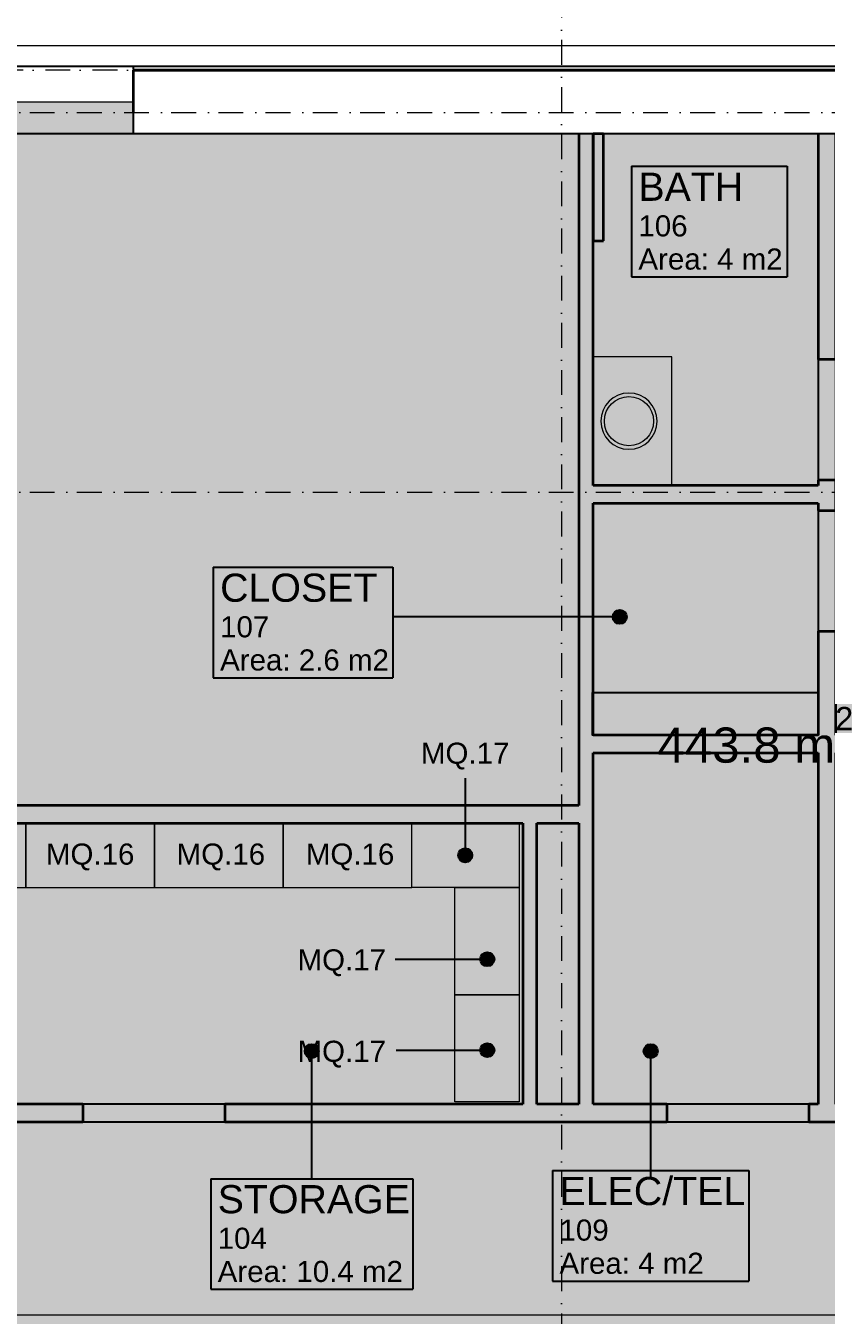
# Model space of a CAD drawing. Header units: millimetres. Extents: x -14278 to 101596, y -22378 to 34603.
# Drawn here: x 12394 to 18081, y 6700 to 15865 of the extents above; entities that cross this region are included whole.
import ezdxf
from ezdxf.enums import TextEntityAlignment as Align

# ---------------------------------------------------------------- set-up
doc = ezdxf.new("R2010")
doc.units = ezdxf.units.MM
doc.header["$MEASUREMENT"] = 0
doc.linetypes.add('Dot & Dashed', pattern=[335.138881, 176.388884, -88.194442, 0, -70.555556])
for name, color, linetype in [('A-Ee_40_20-M_GeneralFFAndEInternalFixed', 7, 'Continuous'), ('A-Zz_20_10_90-T_TextFFEInternal', 7, 'Continuous'), ('A-Zz_50_90_00-M_GrossInternal', 7, 'Continuous'), ('NewA-Ee_25_10-M_WallsExternal', 7, 'Continuous'), ('NewA-Ee_25_10-M_WallsInternal', 7, 'Continuous'), ('NewA-Ee_30_40-M_Floors', 7, 'Continuous'), ('NewA-Ee_30_60-M_Pavements', 7, 'Continuous'), ('NewA-Ee_40_20-M_GeneralFFAndEInternalFixed', 7, 'Continuous'), ('NewA-Ee_40_20-M_GeneralFFAndEInternalSanitary', 7, 'Continuous'), ('NewA-SL-M_SpacesExternal', 7, 'Continuous'), ('NewA-SL-M_SpacesInternal', 7, 'Continuous'), ('NewA-Ss_30_25-M_CeilingAndSoffitSystems', 7, 'Continuous'), ('NewA-Zz_20_10_90-T_TextFFEInternal', 7, 'Continuous'), ('NewA-Zz_35_40_80-M_GridStructural', 7, 'Continuous'), ('NewA-Zz_50_10_70-P_BoundarySiteRed', 7, 'Continuous'), ('NewA-Zz_50_10_90-P_BoundarySpace', 7, 'Continuous'), ('NewA-Zz_50_90_00-M_GrossInternal', 7, 'Continuous')]:
    doc.layers.add(name, color=color, linetype=linetype)
doc.styles.add('GENERATED_STYLE_1', font='')
doc.styles.get('GENERATED_STYLE_1').set_extended_font_data('Arial')

# ---------------------------------------------------------------- blocks, each defined once
blk = doc.blocks.new('HALL_117_9_1', base_point=(18959.3, 7316.1))
at = {"layer": 'NewA-SL-M_SpacesInternal', "color": 253, "linetype": 'Continuous', "lineweight": 13}
blk.add_line((32225, 8075), (6032.4, 8075), dxfattribs=at)
at = {"layer": 'NewA-SL-M_SpacesInternal', "color": 5, "lineweight": 70, "style": 'GENERATED_STYLE_1'}
for tag, height, p in [('ROOM_NAME', 200, (18313.2, 7623.9)), ('ROOM_NUMBER', 150, (18313.2, 7321.1)), ('adj_text', 150, (18313.2, 7085.4))]:
    blk.add_attdef(tag, text='', height=height, dxfattribs=at).set_placement(p, align=Align.TOP_LEFT)
blk = doc.blocks.new('ELEC_TEL_109_10_1', base_point=(16834.2, 7375.3))
at = {"layer": 'NewA-SL-M_SpacesInternal', "color": 253, "linetype": 'Continuous', "lineweight": 13}
for p, q in [((16424.6, 10698.4), (16424.6, 8200)), ((18024.8, 10698.4), (16424.6, 10698.4)), ((18024.8, 8200), (18024.8, 10698.4)), ((16424.6, 8200), (18024.8, 8200))]:
    blk.add_line(p, q, dxfattribs=at)
at = {"layer": 'NewA-SL-M_SpacesInternal', "linetype": 'Continuous'}
for p, q in [((16136.3, 7728.8), (16136.3, 7414.5)), ((16136.3, 7728.8), (17532.1, 7728.8)), ((17532.1, 7728.8), (17532.1, 7414.5)), ((16136.3, 7414.5), (16136.3, 7178.8)), ((17532.1, 7414.5), (17532.1, 7178.8)), ((16136.3, 7178.8), (16136.3, 6943.1)), ((17532.1, 7178.8), (17532.1, 6943.1)), ((16136.3, 6943.1), (17532.1, 6943.1))]:
    blk.add_line(p, q, dxfattribs=at)
at = {"layer": 'NewA-SL-M_SpacesInternal', "color": 5, "lineweight": 70, "style": 'GENERATED_STYLE_1'}
for tag, height, p in [('ROOM_NAME', 200, (16186.3, 7683.1)), ('ROOM_NUMBER', 150, (16186.3, 7380.3)), ('adj_text', 150, (16186.3, 7144.5))]:
    blk.add_attdef(tag, text='', height=height, dxfattribs=at).set_placement(p, align=Align.TOP_LEFT)
blk = doc.blocks.new('CLOSET_107_11_1', base_point=(14363.6, 11663.5))
at = {"layer": 'NewA-SL-M_SpacesInternal', "color": 253, "linetype": 'Continuous', "lineweight": 13}
for p, q in [((16424.6, 12472.8), (16424.6, 10823.4)), ((18024.8, 12472.8), (16424.6, 12472.8)), ((18024.8, 10823.4), (18024.8, 12472.8)), ((16424.6, 10823.4), (18024.8, 10823.4))]:
    blk.add_line(p, q, dxfattribs=at)
at = {"layer": 'NewA-SL-M_SpacesInternal', "linetype": 'Continuous'}
for p, q in [((13724.7, 12017.1), (13724.7, 11702.8)), ((13724.7, 12017.1), (15002.5, 12017.1)), ((15002.5, 12017.1), (15002.5, 11702.8)), ((13724.7, 11702.8), (13724.7, 11467.1)), ((15002.5, 11702.8), (15002.5, 11467.1)), ((13724.7, 11467.1), (13724.7, 11231.4)), ((15002.5, 11467.1), (15002.5, 11231.4)), ((13724.7, 11231.4), (15002.5, 11231.4))]:
    blk.add_line(p, q, dxfattribs=at)
at = {"layer": 'NewA-SL-M_SpacesInternal', "color": 5, "lineweight": 70, "style": 'GENERATED_STYLE_1'}
for tag, height, p in [('ROOM_NAME', 200, (13774.7, 11971.4)), ('ROOM_NUMBER', 150, (13774.7, 11668.5)), ('adj_text', 150, (13774.7, 11432.8))]:
    blk.add_attdef(tag, text='', height=height, dxfattribs=at).set_placement(p, align=Align.TOP_LEFT)
blk = doc.blocks.new('BATH_106_12_1', base_point=(17250, 14513.3))
at = {"layer": 'NewA-SL-M_SpacesInternal', "color": 253, "linetype": 'Continuous', "lineweight": 13}
for p, q in [((16424.6, 15099.7), (16424.6, 12597.8)), ((18024.8, 15099.7), (16424.6, 15099.7)), ((18024.8, 12597.8), (18024.8, 15099.7)), ((16424.6, 12597.8), (18024.8, 12597.8))]:
    blk.add_line(p, q, dxfattribs=at)
at = {"layer": 'NewA-SL-M_SpacesInternal', "linetype": 'Continuous'}
for p, q in [((16696.9, 14866.9), (16696.9, 14552.6)), ((16696.9, 14866.9), (17803.1, 14866.9)), ((17803.1, 14866.9), (17803.1, 14552.6)), ((16696.9, 14552.6), (16696.9, 14316.9)), ((17803.1, 14552.6), (17803.1, 14316.9)), ((16696.9, 14316.9), (16696.9, 14081.2)), ((17803.1, 14316.9), (17803.1, 14081.2)), ((16696.9, 14081.2), (17803.1, 14081.2))]:
    blk.add_line(p, q, dxfattribs=at)
at = {"layer": 'NewA-SL-M_SpacesInternal', "color": 5, "lineweight": 70, "style": 'GENERATED_STYLE_1'}
for tag, height, p in [('ROOM_NAME', 200, (16746.9, 14821.2)), ('ROOM_NUMBER', 150, (16746.9, 14518.3)), ('adj_text', 150, (16746.9, 14282.6))]:
    blk.add_attdef(tag, text='', height=height, dxfattribs=at).set_placement(p, align=Align.TOP_LEFT)
blk = doc.blocks.new('MECHANICAL ROOM_105_13_1', base_point=(10525.3, 17849.3))
at = {"layer": 'NewA-SL-M_SpacesInternal', "linetype": 'Continuous'}
for p, q in [((9116.4, 18202.9), (9116.4, 17888.6)), ((9116.4, 18202.9), (11934.1, 18202.9)), ((11934.1, 18202.9), (11934.1, 17888.6)), ((9116.4, 17888.6), (9116.4, 17652.9)), ((11934.1, 17888.6), (11934.1, 17652.9)), ((9116.4, 17652.9), (9116.4, 17417.1)), ((11934.1, 17652.9), (11934.1, 17417.1)), ((9116.4, 17417.1), (11934.1, 17417.1))]:
    blk.add_line(p, q, dxfattribs=at)
at = {"layer": 'NewA-SL-M_SpacesInternal', "color": 253, "linetype": 'Continuous', "lineweight": 13}
for p, q in [((16324.6, 15099.7), (8492.7, 15099.7)), ((8492.7, 15099.7), (8492.7, 10322.9)), ((16324.6, 10322.9), (16324.6, 15099.7)), ((8492.7, 10322.9), (16324.6, 10322.9))]:
    blk.add_line(p, q, dxfattribs=at)
at = {"layer": 'NewA-SL-M_SpacesInternal', "color": 5, "lineweight": 70, "style": 'GENERATED_STYLE_1'}
for tag, height, p in [('ROOM_NAME', 200, (9166.4, 18157.1)), ('ROOM_NUMBER', 150, (9166.4, 17854.3)), ('adj_text', 150, (9166.4, 17618.6))]:
    blk.add_attdef(tag, text='', height=height, dxfattribs=at).set_placement(p, align=Align.TOP_LEFT)
blk = doc.blocks.new('STORAGE_104_14_1', base_point=(14425.7, 7317.2))
at = {"layer": 'NewA-SL-M_SpacesInternal', "color": 253, "linetype": 'Continuous', "lineweight": 13}
for p, q in [((15924.6, 10197.9), (10717.6, 10197.9)), ((10717.6, 10197.9), (10717.6, 8200)), ((15924.6, 8200), (15924.6, 10197.9)), ((10717.6, 8200), (15924.6, 8200))]:
    blk.add_line(p, q, dxfattribs=at)
at = {"layer": 'NewA-SL-M_SpacesInternal', "linetype": 'Continuous'}
for p, q in [((13707.6, 7670.7), (13707.6, 7356.4)), ((13707.6, 7670.7), (15143.8, 7670.7)), ((15143.8, 7670.7), (15143.8, 7356.4)), ((13707.6, 7356.4), (13707.6, 7120.7)), ((15143.8, 7356.4), (15143.8, 7120.7)), ((13707.6, 7120.7), (13707.6, 6885)), ((15143.8, 7120.7), (15143.8, 6885)), ((13707.6, 6885), (15143.8, 6885))]:
    blk.add_line(p, q, dxfattribs=at)
at = {"layer": 'NewA-SL-M_SpacesInternal', "color": 5, "lineweight": 70, "style": 'GENERATED_STYLE_1'}
for tag, height, p in [('ROOM_NAME', 200, (13757.6, 7625)), ('ROOM_NUMBER', 150, (13757.6, 7322.2)), ('adj_text', 150, (13757.6, 7086.4))]:
    blk.add_attdef(tag, text='', height=height, dxfattribs=at).set_placement(p, align=Align.TOP_LEFT)
blk = doc.blocks.new('BUILDING SITE_Site_28_1', base_point=(-3334.4, -767))
at = {"layer": 'NewA-SL-M_SpacesExternal', "color": 253, "linetype": 'Continuous', "lineweight": 13}
blk.add_line((-474.7, 15724.7), (35324.7, 15724.7), dxfattribs=at)
at = {"layer": 'NewA-SL-M_SpacesExternal', "color": 5, "lineweight": 70, "style": 'GENERATED_STYLE_1'}
for tag, height, p in [('ROOM_NAME', 200, (-4325.1, -459.1)), ('ROOM_NUMBER', 150, (-4325.1, -762)), ('adj_text', 150, (-4325.1, -997.7))]:
    blk.add_attdef(tag, text='', height=height, dxfattribs=at).set_placement(p, align=Align.TOP_LEFT)
blk = doc.blocks.new('Mesh_1_1', base_point=(14339.9, 34603))
at = {"layer": 'NewA-Ee_30_60-M_Pavements', "color": 254, "linetype": 'Continuous', "lineweight": 13, "flags": 128}
blk.add_lwpolyline([(14339.9, 34603, -0.414214), (42830.6, 6112.3, -0.414214), (14339.9, -22378.4, -0.414214), (-14150.7, 6112.3, -0.414214)], format="xyb", close=True, dxfattribs=at)
blk.add_lwpolyline([(-474.7, 15724.7), (35324.7, 15724.7), (35324.7, 6075.3), (28524.7, 6075.3), (28524.7, -474.7), (7900.2, -474.7), (7900.2, 2666.8), (6124.7, 2666.8), (6124.7, 1525.3), (1425.3, 1525.3), (1425.3, 6075.3), (-474.7, 6075.3)], close=True, dxfattribs=at)
blk = doc.blocks.new('Slab_4_1', base_point=(11328, 15324.9))
at = {"layer": 'NewA-Ee_30_40-M_Floors', "linetype": 'Continuous', "lineweight": 13}
blk.add_hatch(color=254, dxfattribs=at).paths.add_polyline_path([(11328, 15324.9), (11328, 15099.7), (150.3, 15099.7), (150.3, 9350.5), (-124.9, 9350.5), (-124.9, 8300.5), (150.3, 8300.5), (150.3, 6700.3), (2050.3, 6700.3), (2050.3, 2150.3), (5499.7, 2150.3), (5499.7, 3091.8), (6214.3, 3091.8), (6214.3, 2766.8), (7714.3, 2766.8), (7714.3, 3091.8), (8455.6, 3091.8), (8500.3, 150.3), (16363.1, 150.3), (16363.1, -124.9), (17413.1, -124.9), (17413.1, 150.3), (27899.7, 150.3), (27899.7, 6700.3), (34699.7, 6700.3), (34699.7, 15099.7), (34639.4, 15099.7), (34639.4, 15324.9), (32809.4, 15324.9), (32809.4, 15099.7), (13158, 15099.7), (13158, 15324.9)])
at = {"layer": 'NewA-Ee_30_40-M_Floors', "color": 6, "linetype": 'Continuous', "lineweight": 13, "flags": 128}
blk.add_lwpolyline([(150.3, 15099.7), (11328, 15099.7), (11328, 15324.9), (13158, 15324.9), (13158, 15099.7), (32809.4, 15099.7)], dxfattribs=at)
blk = doc.blocks.new('Slab_8_1', base_point=(8492.7, 15099.7))
at = {"layer": 'NewA-Ss_30_25-M_CeilingAndSoffitSystems', "linetype": 'Continuous', "lineweight": 0}
blk.add_hatch(color=255, dxfattribs=at).paths.add_polyline_path([(8492.7, 15099.7), (8492.7, 10322.9), (16324.6, 10322.9), (16324.6, 15099.7)])
at = {"layer": 'NewA-Ss_30_25-M_CeilingAndSoffitSystems', "color": 6, "linetype": 'Continuous', "lineweight": 13, "flags": 128}
blk.add_lwpolyline([(8492.7, 15099.7), (16324.6, 15099.7), (16324.6, 10322.9), (8492.7, 10322.9)], close=True, dxfattribs=at)
blk = doc.blocks.new('Slab_11_1', base_point=(10717.6, 10195.7))
at = {"layer": 'NewA-Ss_30_25-M_CeilingAndSoffitSystems', "linetype": 'Continuous', "lineweight": 0}
blk.add_hatch(color=255, dxfattribs=at).paths.add_polyline_path([(10717.6, 10195.7), (10717.6, 8200), (15924.6, 8200), (15924.6, 10195.7)])
at = {"layer": 'NewA-Ss_30_25-M_CeilingAndSoffitSystems', "color": 6, "linetype": 'Continuous', "lineweight": 13, "flags": 128}
blk.add_lwpolyline([(10717.6, 10195.7), (15924.6, 10195.7), (15924.6, 8200), (10717.6, 8200)], close=True, dxfattribs=at)
blk = doc.blocks.new('Slab_12_1', base_point=(16424.6, 10698.4))
at = {"layer": 'NewA-Ss_30_25-M_CeilingAndSoffitSystems', "linetype": 'Continuous', "lineweight": 0}
blk.add_hatch(color=255, dxfattribs=at).paths.add_polyline_path([(16424.6, 10698.4), (16424.6, 8200), (18024.8, 8200), (18024.8, 10698.4)])
at = {"layer": 'NewA-Ss_30_25-M_CeilingAndSoffitSystems', "color": 6, "linetype": 'Continuous', "lineweight": 13, "flags": 128}
blk.add_lwpolyline([(16424.6, 10698.4), (18024.8, 10698.4), (18024.8, 8200), (16424.6, 8200)], close=True, dxfattribs=at)
blk = doc.blocks.new('Slab_18_1', base_point=(32225, 6700.3))
at = {"layer": 'NewA-Ss_30_25-M_CeilingAndSoffitSystems', "linetype": 'Continuous', "lineweight": 0}
blk.add_hatch(color=255, dxfattribs=at).paths.add_polyline_path([(32225, 6700.3), (32225, 8075), (6060, 8075), (6060, 6700.3)])
at = {"layer": 'NewA-Ss_30_25-M_CeilingAndSoffitSystems', "color": 6, "linetype": 'Continuous', "lineweight": 13, "flags": 128}
blk.add_lwpolyline([(32225, 6700.3), (6060, 6700.3), (6060, 8075), (32225, 8075)], close=True, dxfattribs=at)
blk = doc.blocks.new('Slab_24_1', base_point=(16424.6, 10823.4))
at = {"layer": 'NewA-Ss_30_25-M_CeilingAndSoffitSystems', "linetype": 'Continuous', "lineweight": 0}
blk.add_hatch(color=255, dxfattribs=at).paths.add_polyline_path([(16424.6, 10823.4), (18023.2, 10823.4), (18023.2, 12472.8), (16424.6, 12472.8)])
at = {"layer": 'NewA-Ss_30_25-M_CeilingAndSoffitSystems', "color": 6, "linetype": 'Continuous', "lineweight": 13, "flags": 128}
blk.add_lwpolyline([(16424.6, 10823.4), (18023.2, 10823.4), (18023.2, 12472.8), (16424.6, 12472.8)], close=True, dxfattribs=at)
blk = doc.blocks.new('Slab_25_1', base_point=(16424.6, 12597.8))
at = {"layer": 'NewA-Ss_30_25-M_CeilingAndSoffitSystems', "linetype": 'Continuous', "lineweight": 0}
blk.add_hatch(color=255, dxfattribs=at).paths.add_polyline_path([(16424.6, 12597.8), (18024.8, 12597.8), (18024.8, 15099.7), (16424.6, 15099.7)])
at = {"layer": 'NewA-Ss_30_25-M_CeilingAndSoffitSystems', "color": 6, "linetype": 'Continuous', "lineweight": 13, "flags": 128}
blk.add_lwpolyline([(16424.6, 12597.8), (18024.8, 12597.8), (18024.8, 15099.7), (16424.6, 15099.7)], close=True, dxfattribs=at)
blk = doc.blocks.new('Wall_3_1', base_point=(0, 15250))
at = {"layer": 'NewA-Ee_25_10-M_WallsExternal', "linetype": 'Continuous'}
for p, q in [((13158, 15574.9), (11328, 15574.9)), ((13158, 15574.9), (13158, 15554.8)), ((13158, 15554.8), (30119.9, 15554.8)), ((13158, 15250), (13158, 15209.9)), ((13158, 15209.9), (13158, 15179.6)), ((13158, 15179.6), (13158, 15116.1)), ((13158, 15116.1), (13158, 15099.7))]:
    blk.add_line(p, q, dxfattribs=at)
at = {"layer": 'NewA-Ee_25_10-M_WallsExternal', "color": 92, "linetype": 'Continuous', "lineweight": 35}
for p, q in [((13158, 15550), (30119.9, 15550)), ((13158, 15550), (13158, 15324.9)), ((13158, 15324.9), (13158, 15250))]:
    blk.add_line(p, q, dxfattribs=at)
at = {"layer": 'NewA-Ee_25_10-M_WallsExternal', "linetype": 'Continuous', "flags": 128}
for points in [[(30119.9, 15574.9), (13158, 15574.9)], [(13158, 15099.7), (16324.6, 15099.7)], [(16424.6, 15099.7), (18024.8, 15099.7)]]:
    blk.add_lwpolyline(points, dxfattribs=at)
blk = doc.blocks.new('Wall_10_1', base_point=(5907.4, 8075))
at = {"layer": 'NewA-Ee_25_10-M_WallsInternal', "color": 92, "linetype": 'Continuous', "lineweight": 35}
for p, q in [((12799.1, 8200), (12799.1, 8075)), ((13809.1, 8200), (13809.1, 8075)), ((16948.6, 8200), (16948.6, 8075)), ((17958.6, 8200), (17958.6, 8075))]:
    blk.add_line(p, q, dxfattribs=at)
at = {"layer": 'NewA-Ee_25_10-M_WallsInternal', "linetype": 'Continuous'}
for p, q in [((13809.1, 8200), (12799.1, 8200)), ((17958.6, 8200), (16948.6, 8200)), ((12799.1, 8075), (13809.1, 8075)), ((16948.6, 8075), (17958.6, 8075))]:
    blk.add_line(p, q, dxfattribs=at)
at = {"layer": 'NewA-Ee_25_10-M_WallsInternal', "color": 92, "linetype": 'Continuous', "lineweight": 35, "flags": 128}
for points in [[(12799.1, 8200), (10717.6, 8200)], [(15924.6, 8200), (13809.1, 8200)], [(16324.6, 8200), (16024.6, 8200)], [(16948.6, 8200), (16424.6, 8200)], [(18024.8, 8200), (17958.6, 8200)], [(10521.8, 8075), (12799.1, 8075)], [(13809.1, 8075), (16948.6, 8075)], [(17958.6, 8075), (21966.6, 8075)]]:
    blk.add_lwpolyline(points, dxfattribs=at)
blk = doc.blocks.new('Wall_18_1', base_point=(5907.4, 10197.9))
at = {"layer": 'NewA-Ee_25_10-M_WallsInternal', "color": 92, "linetype": 'Continuous', "lineweight": 35, "flags": 128}
for points in [[(16324.6, 10322.9), (8492.7, 10322.9)], [(10717.6, 10197.9), (15924.6, 10197.9)], [(16024.6, 10197.9), (16324.6, 10197.9)]]:
    blk.add_lwpolyline(points, dxfattribs=at)
blk = doc.blocks.new('Wall_20_1', base_point=(18024.8, 8075))
at = {"layer": 'NewA-Ee_25_10-M_WallsInternal', "color": 92, "linetype": 'Continuous', "lineweight": 35}
for p, q in [((18149.8, 13493.2), (18024.8, 13493.2)), ((18149.8, 12636.2), (18024.8, 12636.2)), ((18024.8, 12419), (18149.8, 12419)), ((18024.8, 11562), (18149.8, 11562))]:
    blk.add_line(p, q, dxfattribs=at)
at = {"layer": 'NewA-Ee_25_10-M_WallsInternal', "linetype": 'Continuous'}
for p, q in [((18024.8, 13493.2), (18024.8, 12636.2)), ((18149.8, 12636.2), (18149.8, 13493.2)), ((18024.8, 12419), (18024.8, 11562)), ((18149.8, 11562), (18149.8, 12419))]:
    blk.add_line(p, q, dxfattribs=at)
at = {"layer": 'NewA-Ee_25_10-M_WallsInternal', "color": 92, "linetype": 'Continuous', "lineweight": 35, "flags": 128}
for points in [[(18024.8, 15099.7), (18024.8, 13493.2)], [(18149.8, 13493.2), (18149.8, 15099.7)], [(18024.8, 12636.2), (18024.8, 12597.8)], [(18149.8, 12419), (18149.8, 12636.2)], [(18024.8, 12472.8), (18024.8, 12419)], [(18024.8, 11562), (18024.8, 10823.4)], [(18149.8, 10823.4), (18149.8, 11562)], [(18024.8, 10698.4), (18024.8, 8200)], [(18149.8, 8200), (18149.8, 10698.4)]]:
    blk.add_lwpolyline(points, dxfattribs=at)
blk = doc.blocks.new('Wall_21_1', base_point=(16324.6, 10698.4))
at = {"layer": 'NewA-Ee_25_10-M_WallsInternal', "color": 92, "linetype": 'Continuous', "lineweight": 35, "flags": 128}
for points in [[(18024.8, 10823.4), (16424.6, 10823.4)], [(21750.7, 10823.4), (18149.8, 10823.4)], [(16424.6, 10698.4), (18024.8, 10698.4)], [(18149.8, 10698.4), (21750.7, 10698.4)]]:
    blk.add_lwpolyline(points, dxfattribs=at)
blk = doc.blocks.new('Wall_23_1', base_point=(16324.6, 8075))
at = {"layer": 'NewA-Ee_25_10-M_WallsInternal', "color": 92, "linetype": 'Continuous', "lineweight": 35, "flags": 128}
for points in [[(16324.6, 15099.7), (16324.6, 10322.9)], [(16424.6, 12597.8), (16424.6, 15099.7)], [(16424.6, 10823.4), (16424.6, 12472.8)], [(16424.6, 8200), (16424.6, 10698.4)], [(16324.6, 10197.9), (16324.6, 8200)]]:
    blk.add_lwpolyline(points, dxfattribs=at)
blk = doc.blocks.new('Wall_26_1', base_point=(16324.6, 12535.3))
at = {"layer": 'NewA-Ee_25_10-M_WallsInternal', "color": 92, "linetype": 'Continuous', "lineweight": 35, "flags": 128}
for points in [[(18024.8, 12597.8), (16424.6, 12597.8)], [(16424.6, 12472.8), (18024.8, 12472.8)]]:
    blk.add_lwpolyline(points, dxfattribs=at)
blk = doc.blocks.new('Wall_63_1', base_point=(16024.6, 8075))
at = {"layer": 'NewA-Ee_25_10-M_WallsInternal', "color": 92, "linetype": 'Continuous', "lineweight": 35, "flags": 128}
for points in [[(15924.6, 10197.9), (15924.6, 8200)], [(16024.6, 8200), (16024.6, 10197.9)]]:
    blk.add_lwpolyline(points, dxfattribs=at)
blk = doc.blocks.new('Wall_64_1', base_point=(16499.6, 14336.5))
at = {"layer": 'NewA-Ee_25_10-M_WallsInternal', "color": 92, "linetype": 'Continuous', "lineweight": 35, "flags": 128}
for points in [[(16499.6, 15098.5), (16424.6, 15098.5)], [(16424.6, 15098.5), (16424.6, 14336.5)], [(16499.6, 14336.5), (16499.6, 15098.5)], [(16424.6, 14336.5), (16499.6, 14336.5)]]:
    blk.add_lwpolyline(points, dxfattribs=at)
blk = doc.blocks.new('Standard grid marker')
at = {"layer": 'NewA-Zz_35_40_80-M_GridStructural', "color": 6, "linetype": 'Dot & Dashed', "lineweight": 13}
blk.add_line((1000, 0), (18130.8, 0), dxfattribs=at)
at = {"layer": 'NewA-Zz_35_40_80-M_GridStructural', "style": 'GENERATED_STYLE_1'}
blk.add_attdef('AC_MarkerText_1', text='', height=250, rotation=90, dxfattribs=at).set_placement((-250, 14.3), align=Align.MIDDLE_CENTER)
blk = doc.blocks.new('Standard grid marker_2')
at = {"layer": 'NewA-Zz_35_40_80-M_GridStructural', "color": 6, "linetype": 'Dot & Dashed', "lineweight": 13}
blk.add_line((1000, 0), (40175.6, 0), dxfattribs=at)
at = {"layer": 'NewA-Zz_35_40_80-M_GridStructural', "style": 'GENERATED_STYLE_1'}
blk.add_attdef('AC_MarkerText_1', text='', height=250, dxfattribs=at).set_placement((41425.6, 14.3), align=Align.MIDDLE_CENTER)
blk = doc.blocks.new('Standard grid marker_4')
at = {"layer": 'NewA-Zz_35_40_80-M_GridStructural', "color": 6, "linetype": 'Dot & Dashed', "lineweight": 13}
blk.add_line((1000, 0), (40175.6, 0), dxfattribs=at)
blk = doc.blocks.new('Cabinet Base Single Door 19')
at = {"layer": 'NewA-Ee_40_20-M_GeneralFFAndEInternalSanitary', "color": 1, "linetype": 'Continuous', "lineweight": 18}
for p, q in [((0, 560.3875), (914.8125, 560.3875)), ((0, 0), (0, 560.3875)), ((914.8125, 0), (914.8125, 560.3875)), ((0, 0), (914.8125, 0))]:
    blk.add_line(p, q, dxfattribs=at)
blk.add_circle((457.40625, 305.19375), 175, dxfattribs=at)
for start, end in [(0, 180), (180, 0)]:
    blk.add_arc((457.40625, 305.19375), 200, start, end, dxfattribs=at)
blk = doc.blocks.new('Flexible Shelf 19')
at = {"layer": 'NewA-Ee_40_20-M_GeneralFFAndEInternalFixed', "color": 1, "linetype": 'Continuous', "lineweight": 18}
for p, q in [((762, 457.2), (0, 457.2)), ((0, 457.2), (0, 0)), ((762, 0), (762, 457.2)), ((0, 0), (762, 0))]:
    blk.add_line(p, q, dxfattribs=at)
blk = doc.blocks.new('Flexible Shelf 19_2')
at = {"layer": 'NewA-Ee_40_20-M_GeneralFFAndEInternalFixed', "color": 1, "linetype": 'Continuous', "lineweight": 18}
for p, q in [((914.4, 457.2), (0, 457.2)), ((0, 457.2), (0, 0)), ((914.4, 0), (914.4, 457.2)), ((0, 0), (914.4, 0))]:
    blk.add_line(p, q, dxfattribs=at)
blk = doc.blocks.new('Line_1_1', base_point=(14425.7, 7669.6))
at = {"layer": 'NewA-Zz_50_10_90-P_BoundarySpace', "linetype": 'Continuous'}
blk.add_hatch(color=256, dxfattribs=at).paths.add_polyline_path([(14475.7, 8577.5), (14471.9, 8596.7), (14461.1, 8612.9), (14444.9, 8623.7), (14425.7, 8627.5), (14406.6, 8623.7), (14390.4, 8612.9), (14379.5, 8596.7), (14375.7, 8577.5), (14379.5, 8558.4), (14390.4, 8542.2), (14406.6, 8531.3), (14425.7, 8527.5), (14444.9, 8531.3), (14461.1, 8542.2), (14471.9, 8558.4)])
blk.add_line((14425.7, 7669.6), (14425.7, 8527.5), dxfattribs=at)
blk.add_circle((14425.7, 8577.5), 50, dxfattribs=at)
blk = doc.blocks.new('Line_2_1', base_point=(16834.2, 7669.6))
at = {"layer": 'NewA-Zz_50_10_90-P_BoundarySpace', "linetype": 'Continuous'}
blk.add_hatch(color=256, dxfattribs=at).paths.add_polyline_path([(16884.2, 8577.5), (16880.4, 8596.7), (16869.6, 8612.9), (16853.4, 8623.7), (16834.2, 8627.5), (16815.1, 8623.7), (16798.9, 8612.9), (16788, 8596.7), (16784.2, 8577.5), (16788, 8558.4), (16798.9, 8542.2), (16815.1, 8531.3), (16834.2, 8527.5), (16853.4, 8531.3), (16869.6, 8542.2), (16880.4, 8558.4)])
blk.add_line((16834.2, 7669.6), (16834.2, 8527.5), dxfattribs=at)
blk.add_circle((16834.2, 8577.5), 50, dxfattribs=at)
blk = doc.blocks.new('Line_11_1', base_point=(16614.2, 11663.5))
at = {"layer": 'NewA-Zz_50_10_90-P_BoundarySpace', "linetype": 'Continuous'}
blk.add_hatch(color=256, dxfattribs=at).paths.add_polyline_path([(16664.2, 11663.5), (16660.4, 11682.7), (16649.6, 11698.9), (16633.4, 11709.7), (16614.2, 11713.5), (16595.1, 11709.7), (16578.9, 11698.9), (16568, 11682.7), (16564.2, 11663.5), (16568, 11644.4), (16578.9, 11628.2), (16595.1, 11617.3), (16614.2, 11613.5), (16633.4, 11617.3), (16649.6, 11628.2), (16660.4, 11644.4)])
blk.add_line((16564.2, 11663.5), (15002.5, 11663.5), dxfattribs=at)
blk.add_circle((16614.2, 11663.5), 50, dxfattribs=at)
blk = doc.blocks.new('Line_22_1', base_point=(15019.5, 9230.7))
at = {"layer": 'NewA-Zz_20_10_90-T_TextFFEInternal', "linetype": 'Continuous'}
blk.add_hatch(color=256, dxfattribs=at).paths.add_polyline_path([(15723.2, 9230.7), (15719.4, 9249.8), (15708.5, 9266.1), (15692.3, 9276.9), (15673.2, 9280.7), (15654, 9276.9), (15637.8, 9266.1), (15627, 9249.8), (15623.2, 9230.7), (15627, 9211.6), (15637.8, 9195.3), (15654, 9184.5), (15673.2, 9180.7), (15692.3, 9184.5), (15708.5, 9195.3), (15719.4, 9211.6)])
blk.add_line((15019.5, 9230.7), (15623.2, 9230.7), dxfattribs=at)
blk.add_circle((15673.2, 9230.7), 50, dxfattribs=at)
blk = doc.blocks.new('Line_23_1', base_point=(15026.6, 8584.1))
at = {"layer": 'NewA-Zz_20_10_90-T_TextFFEInternal', "linetype": 'Continuous'}
blk.add_hatch(color=256, dxfattribs=at).paths.add_polyline_path([(15723.2, 8584.1), (15719.4, 8603.2), (15708.5, 8619.5), (15692.3, 8630.3), (15673.2, 8634.1), (15654, 8630.3), (15637.8, 8619.5), (15627, 8603.2), (15623.2, 8584.1), (15627, 8565), (15637.8, 8548.8), (15654, 8537.9), (15673.2, 8534.1), (15692.3, 8537.9), (15708.5, 8548.8), (15719.4, 8565)])
blk.add_line((15026.6, 8584.1), (15623.2, 8584.1), dxfattribs=at)
blk.add_circle((15673.2, 8584.1), 50, dxfattribs=at)
blk = doc.blocks.new('Line_24_1', base_point=(15516.8, 10518.5))
at = {"layer": 'NewA-Zz_20_10_90-T_TextFFEInternal', "linetype": 'Continuous'}
blk.add_hatch(color=256, dxfattribs=at).paths.add_polyline_path([(15566.8, 9969.3), (15563, 9988.4), (15552.2, 10004.7), (15536, 10015.5), (15516.8, 10019.3), (15497.7, 10015.5), (15481.5, 10004.7), (15470.7, 9988.4), (15466.8, 9969.3), (15470.7, 9950.2), (15481.5, 9933.9), (15497.7, 9923.1), (15516.8, 9919.3), (15536, 9923.1), (15552.2, 9933.9), (15563, 9950.2)])
blk.add_line((15516.8, 10518.5), (15516.8, 10019.3), dxfattribs=at)
blk.add_circle((15516.8, 9969.3), 50, dxfattribs=at)
blk = doc.blocks.new('Label_18_1', base_point=(12426.2, 10137.2))
at = {"layer": 'A-Zz_20_10_90-T_TextFFEInternal', "insert": (12851.2, 10052.9), "char_height": 150, "attachment_point": 2, "style": 'GENERATED_STYLE_1'}
blk.add_mtext('\\fArial|b0|i0|c0|p34;MQ.16\\fArial|b0|i0|c0|p34;\\fArial|b0|i0|c0|p34;\\fArial|b0|i0|c0|p34;\\fArial|b0|i0|c0|p34;\\fArial|b0|i0|c0|p34;\\fArial|b0|i0|c0|p34;\\fArial|b0|i0|c0|p34;\\fArial|b0|i0|c0|p34;\\fArial|b0|i0|c0|p34;\\fArial|b0|i0|c0|p34;\\fArial|b0|i0|c0|p34;\\fArial|b0|i0|c0|p34;\\fArial|b0|i0|c0|p34;\\fArial|b0|i0|c0|p34;\\fArial|b0|i0|c0|p34;\\fArial|b0|i0|c0|p34;\\fArial|b0|i0|c0|p34;\\fArial|b0|i0|c0|p34;\\fArial|b0|i0|c0|p34;\\fArial|b0|i0|c0|p34;\\fArial|b0|i0|c0|p34;\\fArial|b0|i0|c0|p34;\\fArial|b0|i0|c0|p34;\\fArial|b0|i0|c0|p34;\\fArial|b0|i0|c0|p34;\\fArial|b0|i0|c0|p34;\\fArial|b0|i0|c0|p34;\\fArial|b0|i0|c0|p34;\\fArial|b0|i0|c0|p34;}', dxfattribs=at)
blk = doc.blocks.new('Label_23_1', base_point=(13355.1, 10137.2))
at = {"layer": 'A-Zz_20_10_90-T_TextFFEInternal', "insert": (13780.1, 10052.9), "char_height": 150, "attachment_point": 2, "style": 'GENERATED_STYLE_1'}
blk.add_mtext('\\fArial|b0|i0|c0|p34;MQ.16\\fArial|b0|i0|c0|p34;\\fArial|b0|i0|c0|p34;\\fArial|b0|i0|c0|p34;\\fArial|b0|i0|c0|p34;\\fArial|b0|i0|c0|p34;\\fArial|b0|i0|c0|p34;\\fArial|b0|i0|c0|p34;\\fArial|b0|i0|c0|p34;\\fArial|b0|i0|c0|p34;\\fArial|b0|i0|c0|p34;\\fArial|b0|i0|c0|p34;\\fArial|b0|i0|c0|p34;\\fArial|b0|i0|c0|p34;\\fArial|b0|i0|c0|p34;\\fArial|b0|i0|c0|p34;\\fArial|b0|i0|c0|p34;\\fArial|b0|i0|c0|p34;\\fArial|b0|i0|c0|p34;\\fArial|b0|i0|c0|p34;\\fArial|b0|i0|c0|p34;\\fArial|b0|i0|c0|p34;\\fArial|b0|i0|c0|p34;\\fArial|b0|i0|c0|p34;\\fArial|b0|i0|c0|p34;\\fArial|b0|i0|c0|p34;\\fArial|b0|i0|c0|p34;\\fArial|b0|i0|c0|p34;\\fArial|b0|i0|c0|p34;\\fArial|b0|i0|c0|p34;}', dxfattribs=at)
blk = doc.blocks.new('Label_24_1', base_point=(14273.2, 10137.2))
at = {"layer": 'A-Zz_20_10_90-T_TextFFEInternal', "insert": (14698.2, 10052.9), "char_height": 150, "attachment_point": 2, "style": 'GENERATED_STYLE_1'}
blk.add_mtext('\\fArial|b0|i0|c0|p34;MQ.16\\fArial|b0|i0|c0|p34;\\fArial|b0|i0|c0|p34;\\fArial|b0|i0|c0|p34;\\fArial|b0|i0|c0|p34;\\fArial|b0|i0|c0|p34;\\fArial|b0|i0|c0|p34;\\fArial|b0|i0|c0|p34;\\fArial|b0|i0|c0|p34;\\fArial|b0|i0|c0|p34;\\fArial|b0|i0|c0|p34;\\fArial|b0|i0|c0|p34;\\fArial|b0|i0|c0|p34;\\fArial|b0|i0|c0|p34;\\fArial|b0|i0|c0|p34;\\fArial|b0|i0|c0|p34;\\fArial|b0|i0|c0|p34;\\fArial|b0|i0|c0|p34;\\fArial|b0|i0|c0|p34;\\fArial|b0|i0|c0|p34;\\fArial|b0|i0|c0|p34;\\fArial|b0|i0|c0|p34;\\fArial|b0|i0|c0|p34;\\fArial|b0|i0|c0|p34;\\fArial|b0|i0|c0|p34;\\fArial|b0|i0|c0|p34;\\fArial|b0|i0|c0|p34;\\fArial|b0|i0|c0|p34;\\fArial|b0|i0|c0|p34;\\fArial|b0|i0|c0|p34;}', dxfattribs=at)
blk = doc.blocks.new('Label_25_1', base_point=(15090.8, 10854.2))
at = {"layer": 'A-Zz_20_10_90-T_TextFFEInternal', "insert": (15515.8, 10770), "char_height": 150, "attachment_point": 2, "style": 'GENERATED_STYLE_1'}
blk.add_mtext('\\fArial|b0|i0|c0|p34;MQ.17\\fArial|b0|i0|c0|p34;\\fArial|b0|i0|c0|p34;\\fArial|b0|i0|c0|p34;\\fArial|b0|i0|c0|p34;\\fArial|b0|i0|c0|p34;\\fArial|b0|i0|c0|p34;\\fArial|b0|i0|c0|p34;\\fArial|b0|i0|c0|p34;\\fArial|b0|i0|c0|p34;\\fArial|b0|i0|c0|p34;\\fArial|b0|i0|c0|p34;\\fArial|b0|i0|c0|p34;\\fArial|b0|i0|c0|p34;\\fArial|b0|i0|c0|p34;\\fArial|b0|i0|c0|p34;\\fArial|b0|i0|c0|p34;\\fArial|b0|i0|c0|p34;\\fArial|b0|i0|c0|p34;\\fArial|b0|i0|c0|p34;\\fArial|b0|i0|c0|p34;\\fArial|b0|i0|c0|p34;\\fArial|b0|i0|c0|p34;\\fArial|b0|i0|c0|p34;\\fArial|b0|i0|c0|p34;\\fArial|b0|i0|c0|p34;\\fArial|b0|i0|c0|p34;\\fArial|b0|i0|c0|p34;\\fArial|b0|i0|c0|p34;\\fArial|b0|i0|c0|p34;}', dxfattribs=at)
blk = doc.blocks.new('Label_26_1', base_point=(14214.1, 9385.2))
at = {"layer": 'A-Zz_20_10_90-T_TextFFEInternal', "insert": (14639.1, 9300.9), "char_height": 150, "attachment_point": 2, "style": 'GENERATED_STYLE_1'}
blk.add_mtext('\\fArial|b0|i0|c0|p34;MQ.17\\fArial|b0|i0|c0|p34;\\fArial|b0|i0|c0|p34;\\fArial|b0|i0|c0|p34;\\fArial|b0|i0|c0|p34;\\fArial|b0|i0|c0|p34;\\fArial|b0|i0|c0|p34;\\fArial|b0|i0|c0|p34;\\fArial|b0|i0|c0|p34;\\fArial|b0|i0|c0|p34;\\fArial|b0|i0|c0|p34;\\fArial|b0|i0|c0|p34;\\fArial|b0|i0|c0|p34;\\fArial|b0|i0|c0|p34;\\fArial|b0|i0|c0|p34;\\fArial|b0|i0|c0|p34;\\fArial|b0|i0|c0|p34;\\fArial|b0|i0|c0|p34;\\fArial|b0|i0|c0|p34;\\fArial|b0|i0|c0|p34;\\fArial|b0|i0|c0|p34;\\fArial|b0|i0|c0|p34;\\fArial|b0|i0|c0|p34;\\fArial|b0|i0|c0|p34;\\fArial|b0|i0|c0|p34;\\fArial|b0|i0|c0|p34;\\fArial|b0|i0|c0|p34;\\fArial|b0|i0|c0|p34;\\fArial|b0|i0|c0|p34;\\fArial|b0|i0|c0|p34;}', dxfattribs=at)
blk = doc.blocks.new('Label_27_1', base_point=(14214.1, 8735.5))
at = {"layer": 'A-Zz_20_10_90-T_TextFFEInternal', "insert": (14639.1, 8651.2), "char_height": 150, "attachment_point": 2, "style": 'GENERATED_STYLE_1'}
blk.add_mtext('\\fArial|b0|i0|c0|p34;MQ.17\\fArial|b0|i0|c0|p34;\\fArial|b0|i0|c0|p34;\\fArial|b0|i0|c0|p34;\\fArial|b0|i0|c0|p34;\\fArial|b0|i0|c0|p34;\\fArial|b0|i0|c0|p34;\\fArial|b0|i0|c0|p34;\\fArial|b0|i0|c0|p34;\\fArial|b0|i0|c0|p34;\\fArial|b0|i0|c0|p34;\\fArial|b0|i0|c0|p34;\\fArial|b0|i0|c0|p34;\\fArial|b0|i0|c0|p34;\\fArial|b0|i0|c0|p34;\\fArial|b0|i0|c0|p34;\\fArial|b0|i0|c0|p34;\\fArial|b0|i0|c0|p34;\\fArial|b0|i0|c0|p34;\\fArial|b0|i0|c0|p34;\\fArial|b0|i0|c0|p34;\\fArial|b0|i0|c0|p34;\\fArial|b0|i0|c0|p34;\\fArial|b0|i0|c0|p34;\\fArial|b0|i0|c0|p34;\\fArial|b0|i0|c0|p34;\\fArial|b0|i0|c0|p34;\\fArial|b0|i0|c0|p34;\\fArial|b0|i0|c0|p34;\\fArial|b0|i0|c0|p34;}', dxfattribs=at)

msp = doc.modelspace()

# ---------------------------------------------------------------- hatches: boundary and pattern name
at = {"layer": 'A-Ee_40_20-M_GeneralFFAndEInternalFixed', "linetype": 'Continuous', "lineweight": 13}
msp.add_hatch(color=11, dxfattribs=at).paths.add_polyline_path([(16420, 11126), (18024.8, 11126), (18024.8, 10823.4), (16420, 10823.4)])
at = {"layer": 'NewA-Zz_50_90_00-M_GrossInternal', "linetype": 'Continuous', "lineweight": 140}
msp.add_hatch(color=1, dxfattribs=at).paths.add_polyline_path([(150.3, 15099.7), (34699.7, 15099.7), (34699.7, 6700.3), (27899.7, 6700.3), (27899.7, 150.3), (8500.3, 150.3), (8500.3, 3091.8), (5499.7, 3091.8), (5499.7, 2150.3), (2050.3, 2150.3), (2050.3, 6700.3), (150.3, 6700.3)])

# ---------------------------------------------------------------- linework, layer by layer
at = {"layer": 'A-Ee_40_20-M_GeneralFFAndEInternalFixed', "linetype": 'Continuous', "flags": 128}
msp.add_lwpolyline([(16420, 11126), (18024.8, 11126), (18024.8, 10823.4), (16420, 10823.4)], close=True, dxfattribs=at)
at = {"layer": 'NewA-Zz_50_10_70-P_BoundarySiteRed', "color": 1, "linetype": 'Continuous', "lineweight": 140}
msp.add_circle((14339.9, 6112.3), 28490.7, dxfattribs=at)
at = {"layer": 'NewA-Zz_50_90_00-M_GrossInternal', "linetype": 'Continuous', "flags": 128}
msp.add_lwpolyline([(150.3, 15099.7), (34699.7, 15099.7), (34699.7, 6700.3), (27899.7, 6700.3), (27899.7, 150.3), (8500.3, 150.3), (8500.3, 3091.8), (5499.7, 3091.8), (5499.7, 2150.3), (2050.3, 2150.3), (2050.3, 6700.3), (150.3, 6700.3)], close=True, dxfattribs=at)

# ---------------------------------------------------------------- block references
at = {"layer": 'A-Zz_20_10_90-T_TextFFEInternal', "color": 6, "linetype": 'Continuous', "lineweight": 13}
for name, p in [('Label_25_1', (15090.8, 10854.2)), ('Label_18_1', (12426.2, 10137.2)), ('Label_23_1', (13355.1, 10137.2)), ('Label_24_1', (14273.2, 10137.2)), ('Label_26_1', (14214.1, 9385.2)), ('Label_27_1', (14214.1, 8735.5))]:
    msp.add_blockref(name, p, dxfattribs=at)
at = {"layer": 'NewA-Ee_25_10-M_WallsExternal', "color": 92, "lineweight": 35}
msp.add_blockref('Wall_3_1', (0, 15250), dxfattribs=at)
at = {"layer": 'NewA-Ee_25_10-M_WallsInternal', "color": 92, "lineweight": 35}
for name, p in [('Wall_23_1', (16324.6, 8075)), ('Wall_64_1', (16499.6, 14336.5)), ('Wall_20_1', (18024.8, 8075)), ('Wall_26_1', (16324.6, 12535.3)), ('Wall_21_1', (16324.6, 10698.4)), ('Wall_18_1', (5907.4, 10197.9)), ('Wall_63_1', (16024.6, 8075)), ('Wall_10_1', (5907.4, 8075))]:
    msp.add_blockref(name, p, dxfattribs=at)
at = {"layer": 'NewA-Ee_30_40-M_Floors', "color": 6, "linetype": 'Continuous', "lineweight": 13}
msp.add_blockref('Slab_4_1', (11328, 15324.9), dxfattribs=at)
at = {"layer": 'NewA-Ee_30_60-M_Pavements', "color": 254, "lineweight": 13}
msp.add_blockref('Mesh_1_1', (14339.9, 34603), dxfattribs=at)
at = {"layer": 'NewA-Ee_40_20-M_GeneralFFAndEInternalFixed', "color": 6, "linetype": 'Continuous', "lineweight": 13, "zscale": 1000}
for p in [(11479.6, 9740.7), (12394, 9740.7), (13308.4, 9740.7), (14222.8, 9740.7)]:
    msp.add_blockref('Flexible Shelf 19_2', p, dxfattribs=at)
at = {"layer": 'NewA-Ee_40_20-M_GeneralFFAndEInternalFixed', "color": 6, "linetype": 'Continuous', "lineweight": 13, "xscale": -1, "zscale": 1000}
msp.add_blockref('Flexible Shelf 19', (15899.2, 9740.7), dxfattribs=at)
at = {"layer": 'NewA-Ee_40_20-M_GeneralFFAndEInternalFixed', "color": 6, "linetype": 'Continuous', "lineweight": 13, "xscale": -1, "zscale": 1000, "rotation": 270}
for p in [(15442, 8978.7), (15442, 8216.7)]:
    msp.add_blockref('Flexible Shelf 19', p, dxfattribs=at)
at = {"layer": 'NewA-Ee_40_20-M_GeneralFFAndEInternalSanitary', "color": 6, "linetype": 'Continuous', "lineweight": 13, "zscale": 1000, "rotation": 90}
msp.add_blockref('Cabinet Base Single Door 19', (16985, 12597.8), dxfattribs=at)
at = {"layer": 'NewA-SL-M_SpacesExternal', "linetype": 'Continuous'}
msp.add_blockref('BUILDING SITE_Site_28_1', (-3334.4, -767), dxfattribs=at)
at = {"layer": 'NewA-SL-M_SpacesInternal', "linetype": 'Continuous'}
for name, p, values in [('MECHANICAL ROOM_105_13_1', (10525.3, 17849.3), {'ROOM_NAME': 'MECHANICAL ROOM', 'ROOM_NUMBER': '105', 'adj_text': 'Area: 37.6 m2'}), ('BATH_106_12_1', (17250, 14513.3), {'ROOM_NAME': 'BATH', 'ROOM_NUMBER': '106', 'adj_text': 'Area: 4 m2'}), ('CLOSET_107_11_1', (14363.6, 11663.5), {'ROOM_NAME': 'CLOSET', 'ROOM_NUMBER': '107', 'adj_text': 'Area: 2.6 m2'}), ('ELEC_TEL_109_10_1', (16834.2, 7375.3), {'ROOM_NAME': 'ELEC/TEL', 'ROOM_NUMBER': '109', 'adj_text': 'Area: 4 m2'}), ('STORAGE_104_14_1', (14425.7, 7317.2), {'ROOM_NAME': 'STORAGE', 'ROOM_NUMBER': '104', 'adj_text': 'Area: 10.4 m2'})]:
    msp.add_blockref(name, p, dxfattribs=at).add_auto_attribs(values)
msp.add_blockref('HALL_117_9_1', (18959.3, 7316.1), dxfattribs=at)
at = {"layer": 'NewA-Ss_30_25-M_CeilingAndSoffitSystems', "color": 6, "linetype": 'Continuous', "lineweight": 13}
for name, p in [('Slab_8_1', (8492.7, 15099.7)), ('Slab_25_1', (16424.6, 12597.8)), ('Slab_24_1', (16424.6, 10823.4)), ('Slab_12_1', (16424.6, 10698.4)), ('Slab_11_1', (10717.6, 10195.7)), ('Slab_18_1', (32225, 6700.3))]:
    msp.add_blockref(name, p, dxfattribs=at)
at = {"layer": 'NewA-Zz_20_10_90-T_TextFFEInternal', "linetype": 'Continuous'}
for name, p in [('Line_24_1', (15516.8, 10518.5)), ('Line_22_1', (15019.5, 9230.7)), ('Line_23_1', (15026.6, 8584.1))]:
    msp.add_blockref(name, p, dxfattribs=at)
at = {"layer": 'NewA-Zz_35_40_80-M_GridStructural', "color": 1, "linetype": 'Continuous', "lineweight": 18, "zscale": 1000}
for name, p, rotation in [('Standard grid marker', (16200, 17770.2), 270), ('Standard grid marker_4', (39523.3, 15550), 180)]:
    msp.add_blockref(name, p, dxfattribs=dict(at, rotation=rotation))
for p in [(-1652.3, 15250), (-1652.3, 12550)]:
    msp.add_blockref('Standard grid marker_2', p, dxfattribs=at)
at = {"layer": 'NewA-Zz_50_10_90-P_BoundarySpace', "linetype": 'Continuous'}
for name, p in [('Line_11_1', (16614.2, 11663.5)), ('Line_1_1', (14425.7, 7669.6)), ('Line_2_1', (16834.2, 7669.6))]:
    msp.add_blockref(name, p, dxfattribs=at)

# ---------------------------------------------------------------- texts
at = {"layer": 'A-Zz_50_90_00-M_GrossInternal', "insert": (16883.2, 10624.1), "char_height": 250, "attachment_point": 7, "style": 'GENERATED_STYLE_1'}
msp.add_mtext('{\\fArial|b0|i0|c0|p34;443.8 m{\\H0.66x;\\S2^  ;}}', dxfattribs=at)

doc.saveas('drawing.dxf')
